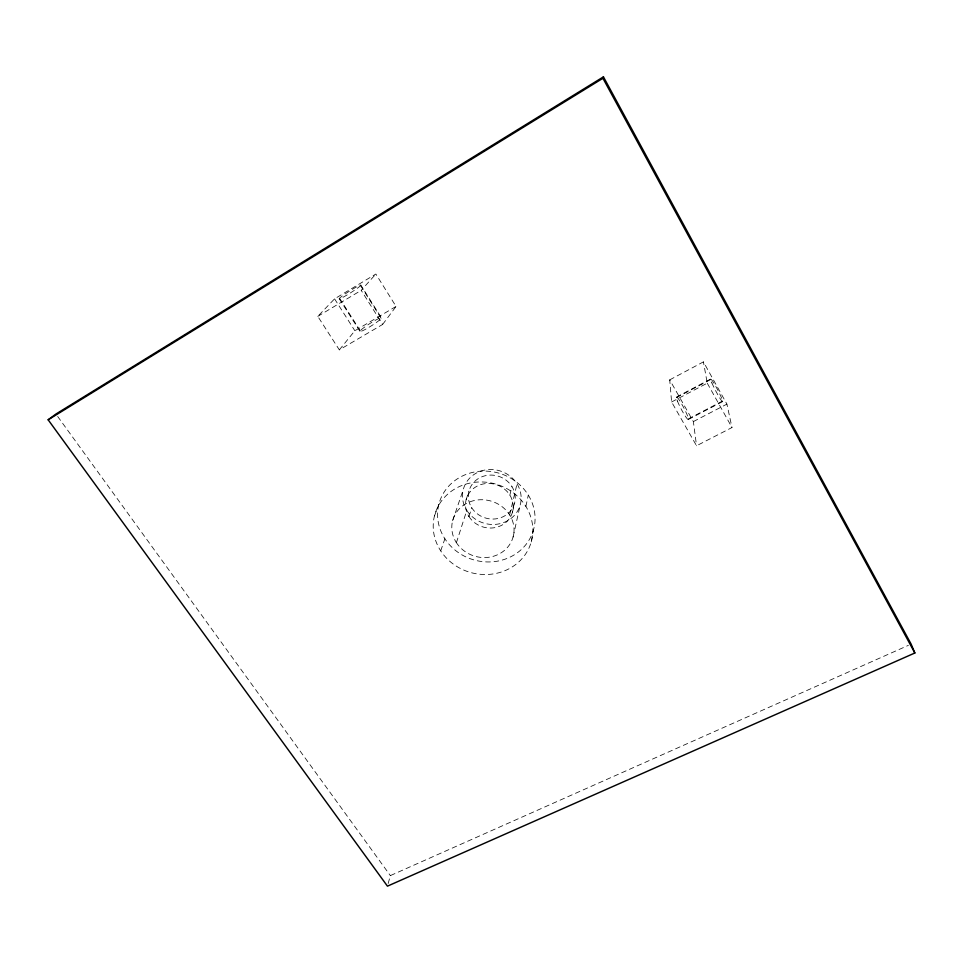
<?xml version="1.0" encoding="UTF-8"?>
<svg xmlns="http://www.w3.org/2000/svg" width="963" height="963" viewBox="0 0 963 963"><rect width="100%" height="100%" fill="white"/><g stroke="black" fill="none" stroke-linecap="round" stroke-linejoin="round"><path stroke-width="0.72" stroke-dasharray="4.82 3.61" d="M531.239 541.916A50.1 45.959 15.7 0 0 469.812 483.113A50.1 45.959 15.7 0 0 448.048 559.696A50.1 45.959 15.7 0 0 531.239 541.916L533.49 529.879A49.017 45.141 15.7 0 0 473.423 472.219A49.017 45.141 15.7 0 0 452.068 547.441A49.017 45.141 15.7 0 0 533.49 529.879M525.894 506.478L528.29 495.078M513.086 537.041L520.237 504.877M512.485 512.123L514.531 503.348M509.644 514.94L517.035 483.871M509.848 495.09L511.955 486.556M388.173 883.516L390.352 875.608L908.398 645.354M468.993 516.577L471.75 507.778M456.402 542.687L466.79 510.402M466.152 499.665L468.969 491.094M452.61 520.766L463.275 489.565M440.717 550.86L444.882 538.762M434.482 515.891L438.827 504.419M382.648 324.435L396.058 306.451L375.859 274.034L334.57 298.855L317.778 316.358L339.337 349.87L382.648 324.435L361.209 290.344L375.859 274.034M339.337 349.87L354.866 330.742L396.058 306.451M317.778 316.358L361.209 290.344M669.718 379.867L703.423 361.883L726.909 404.123L732 427.536L696.55 445.773L671.608 401.98L669.718 379.867L693.36 421.589L696.55 445.773M676.495 397.057L710.706 378.977M676.387 397.659L710.682 379.542M671.608 401.98L707.251 383.166L703.423 361.883M688.413 418.857L722.623 401.005M688.34 419.495L722.623 401.607M693.36 421.589L726.909 404.123M57.684 416.485L390.352 875.608M334.57 298.855L354.866 330.742M339.578 298.229L360.258 330.766M339.241 298.747L359.981 331.368M360.848 285.144A12.772 0.999 -32.3 0 1 344.935 296.207A12.772 0.999 -32.3 0 1 344.369 294.509A12.772 0.999 -32.3 0 1 360.848 285.144L381.432 317.886A12.675 1.36 -32.3 0 1 365.796 329.117A12.675 1.36 -32.3 0 1 364.893 326.902A12.675 1.36 -32.3 0 1 381.432 317.886M360.571 285.626L381.192 318.44M707.251 383.166L732 427.536M456.161 542.289A31.31 28.721 15.7 0 0 510.077 543.902A31.31 28.721 15.7 0 0 482.523 499.737A31.31 28.721 15.7 0 0 456.161 542.289M466.561 510.041A29.492 27.337 15.7 0 0 517.372 511.425A29.492 27.337 15.7 0 0 491.503 469.499A29.492 27.337 15.7 0 0 466.561 510.041M471.617 507.549A23.594 21.872 15.7 0 0 512.256 508.584A23.594 21.872 15.7 0 0 491.503 475.084A23.594 21.872 15.7 0 0 471.617 507.549M468.849 516.349A23.991 22.173 15.7 0 0 510.173 517.432A23.991 22.173 15.7 0 0 489.048 483.438A23.991 22.173 15.7 0 0 468.849 516.349M677.434 401.077A12.688 1.445 62.3 0 0 687.847 419.374A12.688 1.445 62.3 0 0 681.936 404.4A12.688 1.445 62.3 0 0 677.434 401.077M711.886 382.913A12.796 1.095 62.3 0 0 722.214 401.451A12.796 1.095 62.3 0 0 715.87 386.548A12.796 1.095 62.3 0 0 711.886 382.913"/><path stroke-width="1.44" d="M48.15 419.796L602.934 78.268L603.44 76.847L911.142 644.127L914.85 652.998L387.451 886.153L48.15 419.796L55.926 414.042L603.44 76.847M602.934 78.268L914.85 652.998"/></g></svg>
